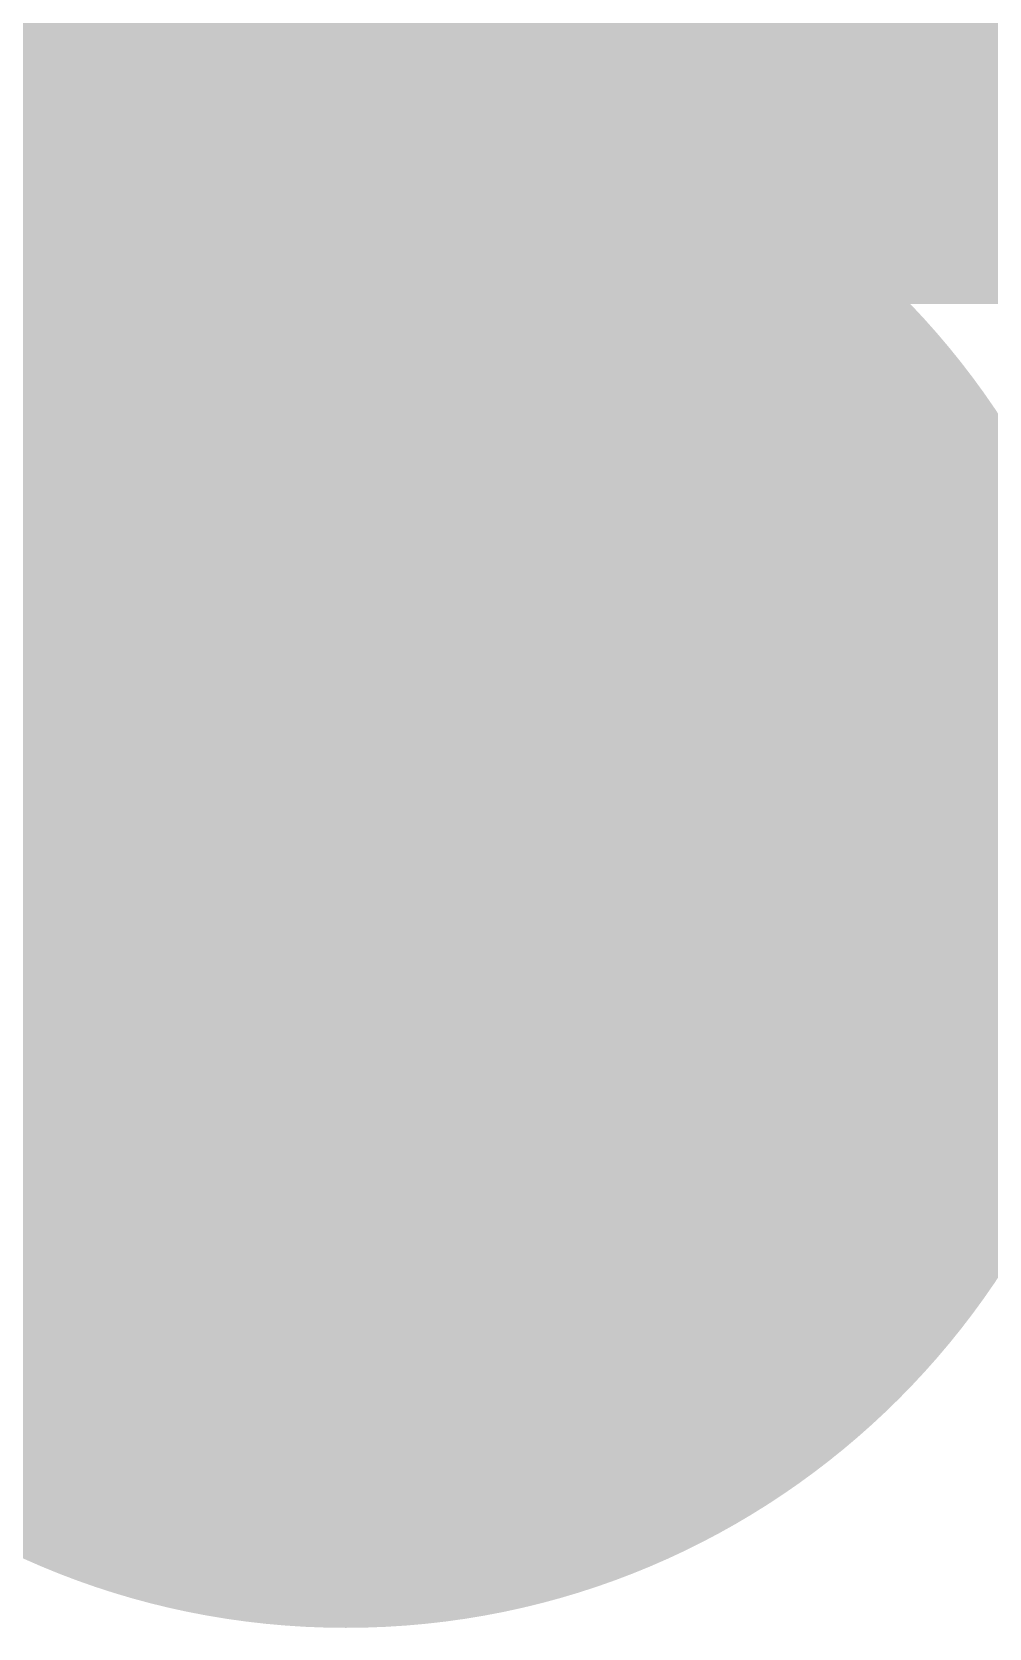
# Model space of a CAD drawing. Header units: inches. Extents: x 22 to 371, y 55 to 284.
# Drawn here: x 73.626 to 74.117, y 167.187 to 168.007 of the extents above; entities that cross this region are included whole.
import ezdxf

# ---------------------------------------------------------------- set-up
doc = ezdxf.new("R2010")
doc.units = ezdxf.units.IN
for name, color, linetype in [('Bottom Layer', 5, 'Continuous'), ('Bottom Solder', 6, 'Continuous'), ('Drill Drawing', 1, 'Continuous'), ('Layer 1', 16, 'Continuous'), ('Layer 2', 76, 'Continuous'), ('Top Layer', 1, 'Continuous'), ('Top Overlay', 2, 'Continuous'), ('Top Solder', 216, 'Continuous'), ('Via Holes', 16, 'Continuous')]:
    doc.layers.add(name, color=color, linetype=linetype)

# ---------------------------------------------------------------- blocks, each defined once
blk = doc.blocks.new('C___0402_398')
at = {"layer": 'Top Solder'}
blk.add_hatch(color=216, dxfattribs=at).paths.add_polyline_path([(-0.75849, -0.37748), (-0.75849, 0.37752), (-0.18129, 0.37752), (-0.18129, -0.37748)])
at = {"layer": 'Top Overlay'}
blk.add_lwpolyline([(-0.78739, 0.40642, 0.127, 0.127, 0), (-0.78739, -0.40638, 0.127, 0.127, 0)], format="xyseb", dxfattribs=at)

msp = doc.modelspace()

# ---------------------------------------------------------------- hatches: boundary and pattern name
at = {"layer": 'Bottom Layer'}
h = msp.add_hatch(color=5, dxfattribs=at)
edge = h.paths.add_edge_path()
edge.add_arc((73.787, 167.5892), 0.3, 0, 360)
at = {"layer": 'Bottom Solder'}
h = msp.add_hatch(color=6, dxfattribs=at)
edge = h.paths.add_edge_path()
edge.add_arc((73.787, 167.5892), 0.4016, 0, 360)
at = {"layer": 'Layer 1'}
h = msp.add_hatch(color=16, dxfattribs=at)
edge = h.paths.add_edge_path()
edge.add_arc((73.787, 167.5892), 0.3, 0, 360)
at = {"layer": 'Layer 2'}
h = msp.add_hatch(color=76, dxfattribs=at)
edge = h.paths.add_edge_path()
edge.add_arc((73.787, 167.5892), 0.3, 0, 360)
at = {"layer": 'Top Layer'}
h = msp.add_hatch(color=1, dxfattribs=at)
edge = h.paths.add_edge_path()
edge.add_arc((73.787, 167.5892), 0.3, 0, 360)
at = {"layer": 'Top Solder'}
h = msp.add_hatch(color=216, dxfattribs=at)
edge = h.paths.add_edge_path()
edge.add_arc((73.787, 167.5892), 0.4016, 0, 360)
at = {"layer": 'Via Holes'}
h = msp.add_hatch(color=7, dxfattribs=at)
edge = h.paths.add_edge_path()
edge.add_arc((73.787, 167.5892), 0.15, 0, 360)

# ---------------------------------------------------------------- linework, layer by layer
at = {"layer": 'Drill Drawing'}
for points in [[(73.533, 167.8432, 0.0508, 0.0508, 0), (73.787, 167.7162, 0.0508, 0.0508, 0)], [(73.533, 167.8432, 0.0508, 0.0508, 0), (73.66, 167.5892, 0.0508, 0.0508, 0)], [(73.787, 167.7162, 0.0508, 0.0508, 0), (74.041, 167.8432, 0.0508, 0.0508, 0)], [(73.914, 167.5892, 0.0508, 0.0508, 0), (74.041, 167.8432, 0.0508, 0.0508, 0)], [(73.533, 167.3352, 0.0508, 0.0508, 0), (73.66, 167.5892, 0.0508, 0.0508, 0)], [(73.914, 167.5892, 0.0508, 0.0508, 0), (74.041, 167.3352, 0.0508, 0.0508, 0)], [(73.533, 167.3352, 0.0508, 0.0508, 0), (73.787, 167.4622, 0.0508, 0.0508, 0)], [(73.787, 167.4622, 0.0508, 0.0508, 0), (74.041, 167.3352, 0.0508, 0.0508, 0)]]:
    msp.add_lwpolyline(points, format="xyseb", dxfattribs=at)
for points in [[(74.0283, 167.8432, 0.0254, 0.0254, 1), (74.0537, 167.8432, 0.0254, 0.0254, 1)], [(74.0283, 167.8432, 0.0254, 0.0254, 1), (74.0537, 167.8432, 0.0254, 0.0254, 1)], [(73.7743, 167.7162, 0.0254, 0.0254, 1), (73.7997, 167.7162, 0.0254, 0.0254, 1)], [(73.7743, 167.7162, 0.0254, 0.0254, 1), (73.7997, 167.7162, 0.0254, 0.0254, 1)], [(73.6473, 167.5892, 0.0254, 0.0254, 1), (73.6727, 167.5892, 0.0254, 0.0254, 1)], [(73.6473, 167.5892, 0.0254, 0.0254, 1), (73.6727, 167.5892, 0.0254, 0.0254, 1)], [(73.9013, 167.5892, 0.0254, 0.0254, 1), (73.9267, 167.5892, 0.0254, 0.0254, 1)], [(73.9013, 167.5892, 0.0254, 0.0254, 1), (73.9267, 167.5892, 0.0254, 0.0254, 1)], [(73.7743, 167.4622, 0.0254, 0.0254, 1), (73.7997, 167.4622, 0.0254, 0.0254, 1)], [(73.7743, 167.4622, 0.0254, 0.0254, 1), (73.7997, 167.4622, 0.0254, 0.0254, 1)], [(74.0283, 167.3352, 0.0254, 0.0254, 1), (74.0537, 167.3352, 0.0254, 0.0254, 1)], [(74.0283, 167.3352, 0.0254, 0.0254, 1), (74.0537, 167.3352, 0.0254, 0.0254, 1)]]:
    msp.add_lwpolyline(points, format="xyseb", close=True, dxfattribs=at)
at = {"layer": 'Top Layer'}
msp.add_lwpolyline([(73.787, 167.5892, 0.254, 0.254, 0), (73.787, 168.24821, 0.254, 0.254, 0)], format="xyseb", dxfattribs=at)
msp.add_lwpolyline([(73.7235, 167.5892, 0.127, 0.127, 1), (73.8505, 167.5892, 0.127, 0.127, 1)], format="xyseb", close=True, dxfattribs=at)

# ---------------------------------------------------------------- block references
at = {"rotation": 90}
msp.add_blockref('C___0402_398', (73.78702, 168.7181), dxfattribs=at)

doc.saveas('drawing.dxf')
